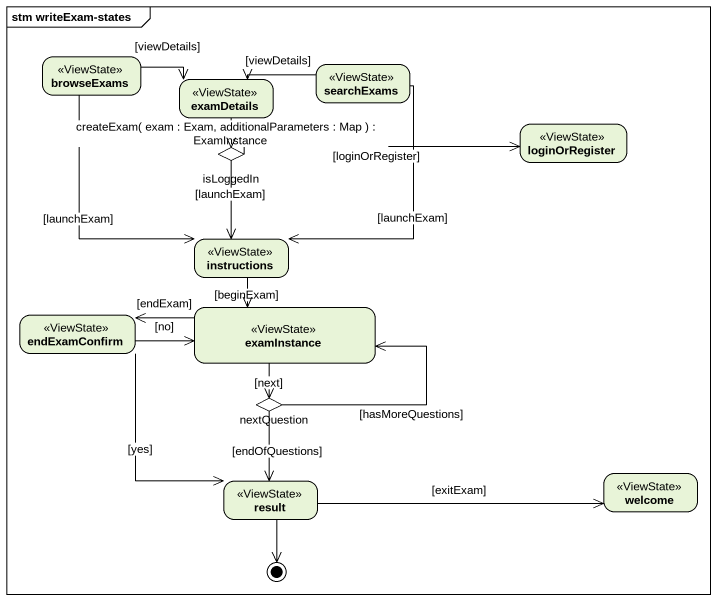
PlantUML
@startuml
mainframe stm writeExam-states
hide empty description
state browseExams <<ViewState>>
state examDetails <<ViewState>>
state searchExams <<ViewState>>
state loginOrRegister <<ViewState>>
state isLoggedIn <<choice>>
state instructions <<ViewState>>
state endExamConfirm <<ViewState>>
state examInstance <<ViewState>>
state nextQuestion <<choice>>
state welcome <<ViewState>>
state result <<ViewState>>
browseExams -right-> examDetails : [viewDetails]
browseExams --> instructions : [launchExam]
examDetails --> isLoggedIn : createExam( exam : Exam, additionalParameters : Map ) : ExamInstance
searchExams -left-> examDetails : [viewDetails]
searchExams --> instructions : [launchExam]
isLoggedIn -right-> loginOrRegister : [loginOrRegister]
isLoggedIn --> instructions : [launchExam]
instructions --> examInstance : [beginExam]
endExamConfirm -right-> examInstance : [no]
endExamConfirm --> result : [yes]
examInstance -left-> endExamConfirm : [endExam]
examInstance --> nextQuestion : [next]
nextQuestion -up-> examInstance : [hasMoreQuestions]
nextQuestion --> result : [endOfQuestions]
result -right-> welcome : [exitExam]
result --> [*]
@enduml
